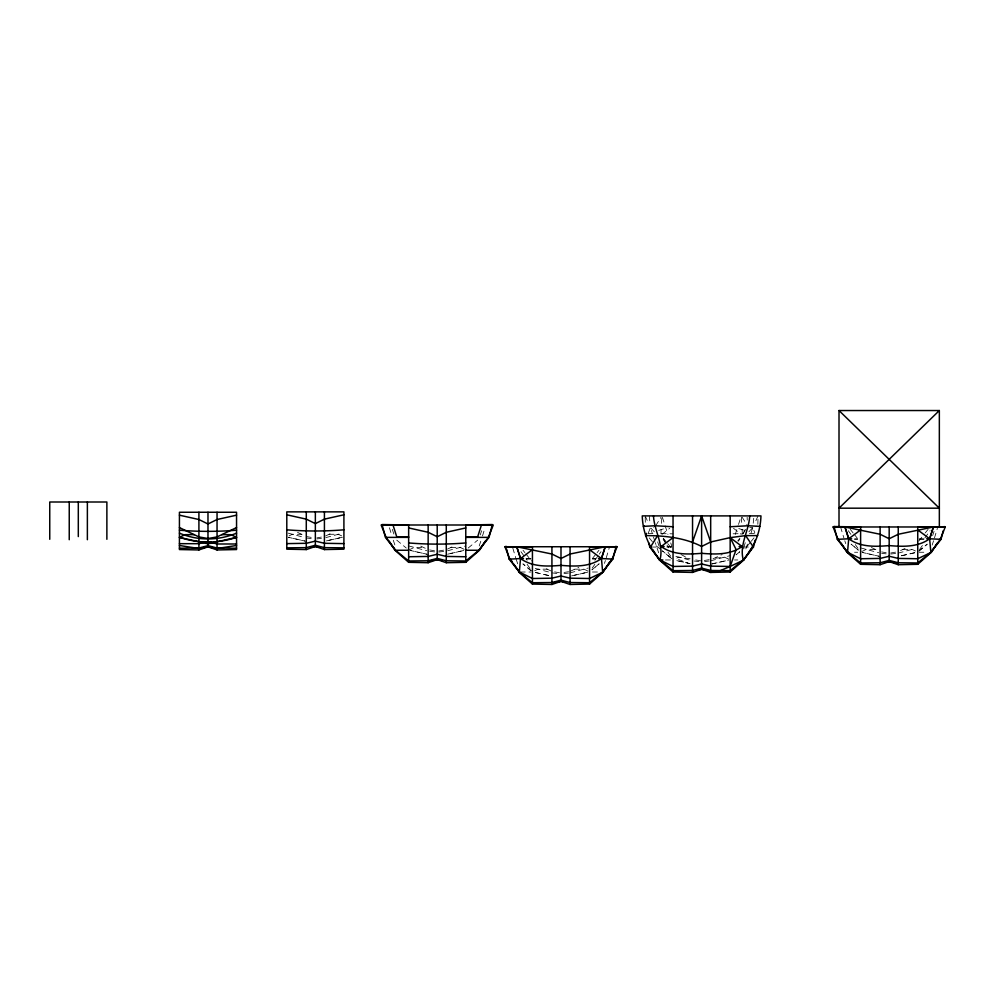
<?xml version="1.0" encoding="UTF-8"?>
<svg xmlns="http://www.w3.org/2000/svg" width="995" height="995" viewBox="0 0 995 995"><rect width="100%" height="100%" fill="white"/><g stroke="black" fill="none" stroke-linecap="round" stroke-linejoin="round"><path stroke-width="0.75" stroke-dasharray="4.97 3.73" d="M757.854 524.29L758.041 515.895L754.521 523.693M660.891 533.793L661.153 529.315M661.488 523.345L661.911 515.895M753.215 523.208L753.812 517.35M482.5 535.969L484.988 527.748M606.278 557.722L609.587 546.752M934.467 537.959L937.365 528.357M751.063 532.91L752.767 527.586L756.561 526.168M747.419 544.178L745.056 551.354M735.268 534.39L738.054 525.857M738.514 524.427L740.84 517.313M480.237 534.962L481.63 530.758M743.713 547.461L745.566 541.865M932.676 535.546L934.056 531.342M479.229 545.956L481.132 540.21M604.438 563.394L605.395 560.533M932.153 545.073L933.584 540.77M648.367 532.91L650.456 527.586L653.466 527.338M743.128 533.905L745.317 529.788M738.452 541.292L739.957 538.681M742.966 533.482L745.23 529.564M655.73 525.658L661.14 517.114M592.212 568.083L594.873 564.314M919.517 549.576L923.061 544.551M594.848 560.284L598.368 555.359M599.251 554.14L601.017 551.678M924.79 538.059L930.089 530.683M592.373 558.543L596.142 553.829M597.087 552.648L598.965 550.297M918.683 541.143L924.33 534.066M925.275 532.885L928.099 529.352M750.242 542.449L746.486 547.051L743.253 548.867M751.188 541.305L754.011 537.86M737.705 540.957L739.583 538.681M748.887 531.803L752.767 527.586L754.844 532.91M739.683 551.852L736.113 554.824L739.683 551.827M918.932 551.081L927.253 544.128L918.932 551.031M468.147 548.046L477.662 540.148M661.924 534.402L669.71 528.283M713.067 558.792L722.146 554.501M325.601 535.969L333.163 532.35M447.451 549.103L453.67 546.131M570.06 571.416L578.804 567.237M900.599 550.533L906.98 547.474M289.048 535.882L292.418 534.278L301.584 534.278M408.646 550.086L414.281 547.412L423.435 547.412M534.676 570.769L538.059 569.165L547.213 569.165M861.745 551.541L866.247 549.402L875.401 549.402M658.653 530.422L664.411 528.581M325.813 537.611L342.504 533.158M447.663 550.745L465.772 545.919M570.06 572.871L588.144 568.045M710.679 560.819L730.168 555.62M898.249 553.108L914.927 548.655M447.775 554.153L464.267 550.372L446.282 554.501M571.553 575.906L588.057 572.125L570.06 576.254M710.679 564.202L728.676 560.073M712.171 563.866L728.676 560.135M316.87 537.872L321.397 537.076M438.72 551.006L446.282 549.675M564.016 572.486L568.543 571.69M709.161 559.638L701.612 560.981L694.05 559.638M890.687 552.996L896.731 551.926M316.87 538.917L321.397 538.357M438.72 552.051L444.765 551.305M564.016 573.617L568.543 573.058M704.634 561.566L709.161 561.006M890.687 554.041L896.731 553.295M715.467 558.22L724.422 557.15L729.024 559.265M733.116 533.78L741.971 533.631M749.359 533.507L756.735 533.37M329.134 534.278L338.288 534.278L341.671 535.882M854.668 538.78L857.64 538.78M919.231 538.78L923.696 538.78M854.419 539.34L857.69 539.327M919.206 539.327L923.945 539.34M667.098 546.504L671.563 546.504M651.066 547.051L659.859 547.051M666.849 547.063L673.043 547.051M743.352 547.051L752.145 547.051M450.984 547.412L460.15 547.412L465.772 550.086M902.95 549.402L912.116 549.402L915.487 551.006M854.543 552.25L857.702 552.25M919.193 552.25L923.82 552.25M526.479 558.543L530.944 558.543M592.522 558.543L595.507 558.543M526.231 559.103L530.969 559.09M592.485 559.09L595.756 559.103M665.456 559.961L671.588 559.961M734.534 559.961L737.768 559.961M574.762 569.165L583.928 569.165L588.431 571.304M520.273 572.013L530.969 572.013M592.46 572.013L598.667 572.013M647.956 533.407L655.344 533.531M661.24 533.631L673.043 533.842M749.745 527.338L752.767 527.586M690.144 558.792L678.801 557.15L675.928 558.469L687.769 563.12M881.62 553.295L886.159 553.854M694.05 561.006L700.094 561.752M429.653 551.305L435.698 552.051M306.286 537.984L313.848 538.917M551.926 572.871L559.476 573.804M881.62 551.926L886.159 552.735M559.476 572.759L551.926 571.416L543.183 567.237M429.653 549.937L435.698 551.006M306.286 536.541L313.848 537.872M880.115 556.491L862.118 552.412L878.61 556.143M690.157 563.667L675.991 560.459L689.547 563.518M535.434 572.523L550.422 575.918L535.434 572.461M428.148 554.501L410.151 550.434L426.644 554.153M306.286 541.367L288.289 537.3L304.793 541.019M860.613 547.897L878.722 552.735M675.928 556.379L689.796 560.085M535.248 568.419L549.153 572.125M408.646 545.919L426.755 550.745M288.202 533.158L304.905 537.611M738.8 528.581L744.558 530.422M871.371 547.474L877.764 550.533M420.748 546.131L426.967 549.103M297.542 532.35L305.117 535.969M681.065 554.501L687.756 558.22M659.959 548.867L654.847 544.75M733.502 528.283L741.3 534.402M531.243 570.782L522.91 563.879L531.243 570.844M396.756 540.148L406.271 548.046M654.337 531.803L650.456 527.586L652.16 532.91M663.391 538.382L665.966 541.491M667.732 543.631L671.277 547.897M649.213 537.86L653.914 543.606M850.265 529.352L853.088 532.885M854.033 534.066L857.789 538.78M523.022 550.297L524.9 552.648M525.845 553.829L531.492 560.906M848.275 530.683L850.912 534.377M520.97 551.678L527.139 560.284M855.29 544.551L857.951 548.32M527.101 564.314L530.658 569.327M667.943 552.163L671.351 557.25M742.071 517.114L747.494 525.658M663.118 539.116L667.732 546.777M663.255 538.681L666.264 543.892M667.023 545.185L668.528 547.785M645.17 515.895L648.69 523.693M844.78 540.77L845.738 543.631M658.64 552.785L655.332 542.735M516.119 559.09L518.022 564.837M393.286 540.21L395.202 545.956M657.658 541.865L659.038 546.068M392.328 529.365L394.182 534.962M662.384 517.313L664.697 524.427M665.157 525.857L667.943 534.39M670.729 542.922L671.662 545.77M653.479 537.001L654.872 541.305M840.576 526.989L843.884 537.959M512.811 548.121L515.696 557.722M389.443 527.748L391.918 535.969M649.262 515.895L650.009 523.208M741.387 517.388L741.723 523.345M742.071 529.315L742.407 535.273M747.133 517.288L747.257 520.087M645.208 517.288L645.332 522.897M599.065 563.891L591.925 569.849L599.065 563.879M342.417 537.238L325.925 541.019L342.417 537.3M914.741 552.698L899.741 556.143L914.741 552.76M858.237 550.036L851.098 544.116L858.237 550.086M671.861 558.742L662.347 550.844L671.861 558.804"/><path stroke-width="1.49" d="M609.873 561.678L603.219 572.013L589.55 578.505L570.06 578.182L560.993 576.005L551.926 578.182L532.437 578.505L519.328 572.013L509.863 559.128L504.925 546.74L516.766 546.752L520.534 558.543L519.328 572.013L532.437 582.734L551.926 582.535L560.993 580.16L570.06 582.535L589.55 582.734L602.659 572.013L612.821 559.103L615.756 547.723M755.081 540.223L753.439 547.063L743.277 559.961L730.168 570.682L710.679 570.483L701.612 568.108L692.545 570.483L673.043 570.682L659.946 559.961C664.138 544.663 654.275 531.019 653.479 515.895M937.228 543.208L931.407 552.25L917.738 558.742L898.249 558.419L889.182 556.242L880.115 558.419L860.613 558.742L847.516 552.25L848.71 538.78L844.954 526.989L833.113 526.977L838.051 539.365L847.516 552.25L860.613 562.971L880.115 562.772L889.182 560.396L898.249 562.772L917.738 562.971L930.847 552.25L941.009 539.34L943.21 530.808M749.732 515.895C748.949 531.019 739.074 544.663 743.277 559.961C754.235 547.859 760.454 532.188 760.964 515.895L642.248 515.895C642.758 532.188 648.989 547.859 659.946 559.961L673.043 566.453L692.545 566.13L701.612 563.954L710.679 566.13L730.168 566.453L743.837 559.961L751.312 548.332M481.443 524.999L477.675 536.803L465.772 536.803M611.527 559.09L612.821 559.103L601.453 558.543C589.749 567.063 574.774 566.528 560.993 565.347C547.213 566.528 532.238 567.063 520.534 558.543L516.766 546.752L551.926 554.028L560.993 558.506L570.06 554.028L605.221 546.752L601.453 558.543L602.659 572.013L612.124 559.128L617.062 546.74L589.55 546.752L589.55 584.065L570.06 584.463L560.993 581.354L553.431 582.734M598.48 558.543L601.453 558.543L605.221 546.752M926.668 538.78L929.641 538.78L933.409 526.989L945.25 526.977L940.312 539.365L930.847 552.25L929.641 538.78L933.409 526.989L898.249 534.265L889.182 538.743L880.115 534.265L844.954 526.989L848.71 538.78C860.426 547.3 875.401 546.765 889.182 545.583C902.962 546.765 917.937 547.3 929.641 538.78L941.009 539.34L939.715 539.327M692.545 541.976L701.612 515.895L710.679 541.976L701.612 546.454C684.56 537.611 664.523 535.621 645.544 535.596L646.489 533.37M465.772 550.26L478.881 550.26L488.346 537.375L493.284 524.999L381.135 524.999L386.085 537.375L395.537 550.26L408.646 560.981L428.148 560.782L437.215 558.406L446.282 560.782L465.772 560.981L478.881 550.26L489.03 537.362L492.338 524.539L465.772 524.999L465.772 562.312L446.282 562.71L437.215 559.6L429.653 560.993M657.608 535.621L650.481 547.076L649.785 547.063L648.79 542.959M485.262 541.218L479.441 550.26L465.772 562.312M939.342 526.989L939.342 410.537L839.009 508.184L939.342 508.184L839.009 410.537L839.009 526.989M589.55 584.065L603.219 572.013M697.072 570.135L701.612 569.302L710.679 572.411L730.168 572.013L743.837 559.961M884.642 562.424L889.182 561.59L898.249 564.7L917.738 564.302L931.407 552.25M644.213 525.708L643.392 526.367L655.145 525.746L673.043 526.765M506.604 549.14L509.166 559.103L509.863 559.128L520.534 558.543L532.437 549.688M710.679 541.976L730.168 537.636L742.071 546.504C730.367 555.011 715.393 554.476 701.612 553.307C687.831 554.476 672.856 555.011 661.14 546.504L673.043 537.636M917.738 564.302L917.738 526.989L945.25 526.977L833.113 526.977L834.059 526.529L837.355 539.34L848.71 538.78L860.613 529.925M615.271 546.752L616.116 546.292M943.459 526.989L944.305 526.529M236.549 527.574L217.047 536.914L207.98 538.519L198.913 536.914L179.423 527.574M564.016 581.901L560.993 581.354L551.926 584.463L532.437 584.065L532.437 546.752L504.925 546.74L617.062 546.74M221.761 534.663L230.915 534.663L236.549 537.337L207.98 543.867L179.423 537.337L185.045 534.663L194.212 534.663M179.423 545.484L198.913 548.506L207.98 546.84L217.047 549.949L236.549 549.551L236.549 512.251L179.423 512.251L179.423 549.551L198.913 549.949L207.98 546.84L217.047 548.506L236.549 545.484M310.826 547.3L315.353 546.466L324.42 549.576L343.909 549.178L343.909 511.865L286.796 511.865L286.796 549.178L306.286 549.576L315.353 546.466L319.892 547.3M389.169 541.218L394.978 550.26L408.646 562.312L428.148 562.71L437.215 559.6L441.743 560.434M652.732 549.626L659.374 559.961L673.043 572.013L692.545 572.411L701.612 569.302L706.201 570.147M841.136 543.208L846.944 552.25L860.613 564.302L880.115 564.7L889.182 561.59L896.731 562.971M236.549 533.158C218.004 540.857 197.968 540.857 179.423 533.158M236.549 537.337C217.93 543.631 198.017 543.656 179.423 537.263M236.549 515.174L217.047 519.514L207.98 523.992L198.913 519.514L179.423 515.174M343.909 514.801L324.42 519.141L315.353 523.619L306.286 519.141L286.796 514.801M465.772 527.935L446.282 532.275L437.215 536.753L428.148 532.275L408.646 527.935M707.719 570.421L710.679 572.411L720.417 570.583L730.168 566.453L736.126 549.576L730.168 537.636L745.616 535.621L757.68 535.596M236.549 530.198C217.495 531.74 198.478 531.74 179.423 530.198M343.909 529.813C324.855 531.367 305.851 531.367 286.796 529.813M465.772 542.947C446.718 544.501 427.713 544.501 408.646 542.947M730.168 526.765L748.078 525.746L759.832 526.367M286.796 543.618L306.286 543.295L315.353 541.118L324.42 543.295L343.909 543.618M408.646 556.752L428.148 556.429L437.215 554.252L446.282 556.429L465.772 556.752M838.636 539.327L837.355 539.34L847.516 552.25M651.066 547.051L649.785 547.063L659.946 559.961M179.423 548.22L198.913 548.021L207.98 545.646L217.047 548.021L236.549 548.22M286.796 547.847L306.286 547.648L315.353 545.272L324.42 547.648L343.909 547.847M839.009 410.537L939.342 410.537M408.646 536.803L396.744 536.803L392.988 524.999M386.085 537.375L408.646 537.375M465.772 537.375L488.346 537.375M848.71 538.78L851.695 538.78M179.423 543.68L198.913 543.68L207.98 541.504L217.047 543.991L236.549 543.991M661.14 546.504L664.125 546.504M739.098 546.504L742.071 546.504M408.646 550.26L395.537 550.26L385.388 537.362L382.08 524.539L408.646 524.999L408.646 562.312M846.944 552.25L848.598 552.25M520.534 558.543L523.507 558.543M659.374 559.961L662.857 559.961M513.781 564.264L519.328 572.013L509.166 559.103L510.447 559.09L512.114 561.678M752.145 547.051L753.439 547.063L745.616 535.621M834.892 526.989L834.059 526.529L860.613 526.989L860.613 564.302M505.87 546.292L506.704 546.752M917.738 529.925L929.641 538.78M589.55 549.688L601.453 558.543M518.756 572.013L532.437 584.065M898.249 526.989L898.249 564.7M889.182 526.989L889.182 561.59M880.115 526.989L880.115 564.7M730.168 515.895L730.168 572.013M710.679 515.895L710.679 572.411M701.612 515.895L701.612 569.302M692.545 515.895L692.545 572.411M673.043 515.895L673.043 572.013M570.06 546.752L570.06 584.463M560.993 546.752L560.993 581.354M551.926 546.752L551.926 584.463M446.282 524.999L446.282 562.71M437.215 524.999L437.215 559.6M428.148 524.999L428.148 562.71M324.42 511.865L324.42 549.576M315.353 511.865L315.353 546.466M306.286 511.865L306.286 549.576M217.047 512.251L217.047 549.949M207.98 512.251L207.98 546.84M198.913 512.251L198.913 549.949M106.875 539.302L106.875 502.002L49.75 502.002L49.75 539.302M87.373 502.002L87.373 539.713M78.306 502.002L78.306 536.591M69.24 502.002L69.24 539.713"/></g></svg>
